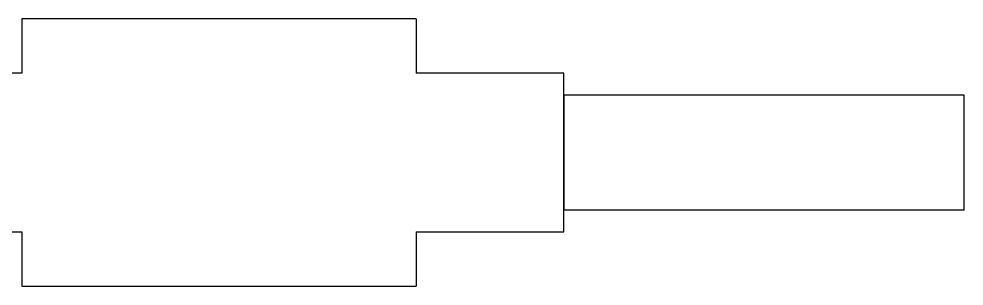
# Model space of a CAD drawing. Extents: x 3 to 114, y 126 to 173.
# Drawn here: x 48.267 to 50.003, y 163.123 to 163.614 of the extents above; entities that cross this region are included whole.
import ezdxf

# ---------------------------------------------------------------- set-up
doc = ezdxf.new("R2010")
doc.units = 0
doc.header["$LTSCALE"] = 0.02
doc.header["$MEASUREMENT"] = 0
doc.layers.add('02', color=2, linetype='CONTINUOUS')

msp = doc.modelspace()

# ---------------------------------------------------------------- linework, layer by layer
at = {"layer": '02', "color": 0, "ltscale": 0.05}
for p, q in [((48.2725, 163.6139), (48.2725, 163.5139)), ((48.9964, 163.6139), (48.9964, 163.5139)), ((48.2725, 163.2229), (48.2725, 163.1229)), ((48.9964, 163.2229), (48.9964, 163.1229))]:
    msp.add_line(p, q, dxfattribs=at)
for points in [[(48.9964, 163.6139), (48.2725, 163.6139)], [(48.2725, 163.5139), (48.0009, 163.5139), (48.0009, 163.2229), (48.2725, 163.2229)], [(48.9964, 163.2229), (49.2681, 163.2229), (49.2681, 163.5139), (48.9964, 163.5139)], [(48.2725, 163.1229), (48.9964, 163.1229)]]:
    msp.add_lwpolyline(points, dxfattribs=at)
msp.add_lwpolyline([(49.2681, 163.2632), (50.003, 163.2632), (50.003, 163.4736), (49.2681, 163.4736)], close=True, dxfattribs=at)

doc.saveas('drawing.dxf')
